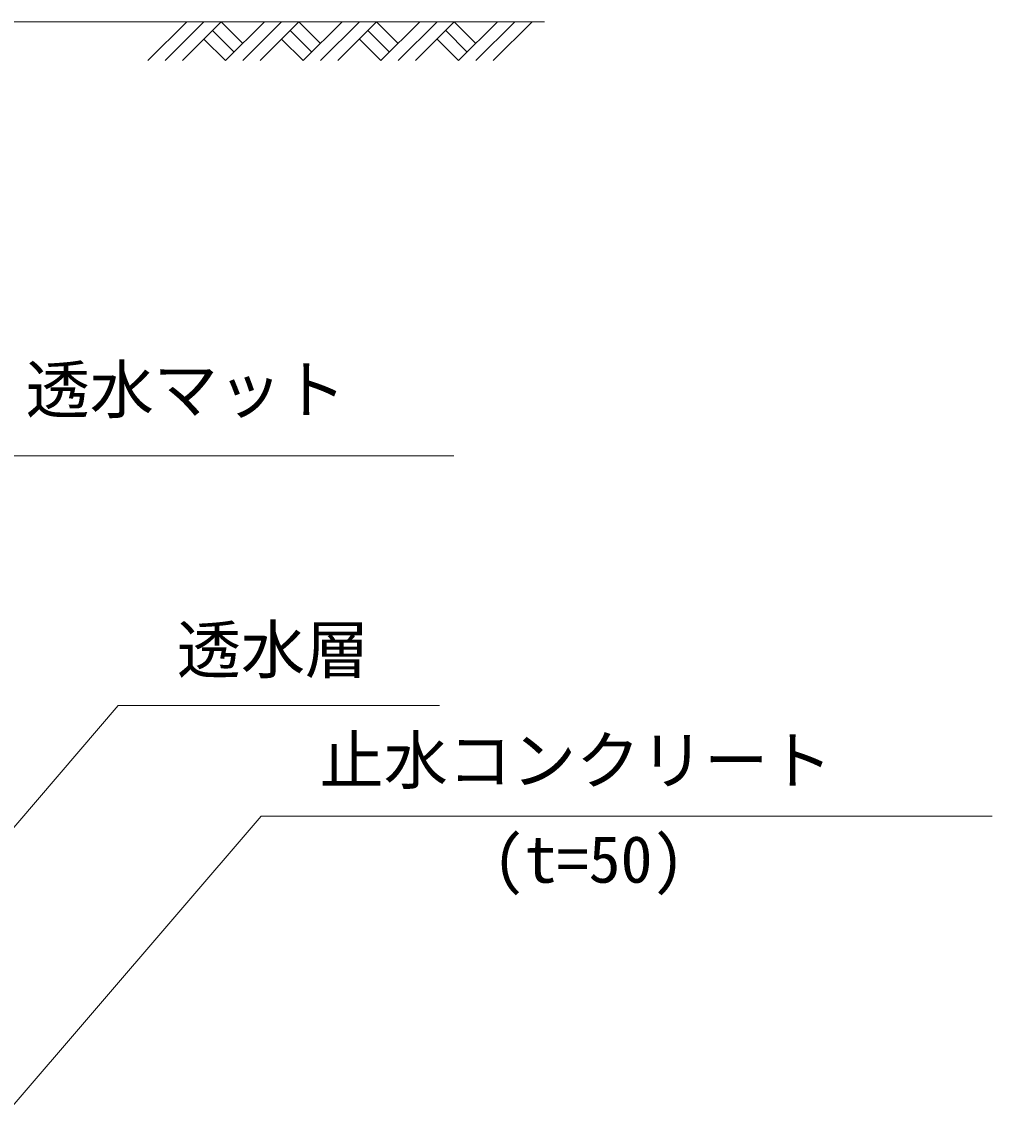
# Model space of a CAD drawing. Units: millimetres, scale not verified. Extents: x 0 to 252300, y 59400 to 118800.
# Drawn here: x 104028 to 109326, y 93616 to 99564 of the extents above; entities that cross this region are included whole.
import ezdxf
from ezdxf.enums import TextEntityAlignment as Align

# ---------------------------------------------------------------- set-up
doc = ezdxf.new("R2010")
doc.units = ezdxf.units.MM
doc.header["$LTSCALE"] = 300
for name, color, linetype, lineweight in [('D-DCR', 7, 'Continuous', 18), ('D-STR', 1, 'Continuous', 18), ('D-STR-HTXT', 7, 'Continuous', 18)]:
    doc.layers.add(name, color=color, linetype=linetype, lineweight=lineweight)
doc.styles.add('ＭＳ ゴシック', font='')
doc.styles.get('ＭＳ ゴシック').set_extended_font_data('MS Gothic')

msp = doc.modelspace()

# ---------------------------------------------------------------- linework, layer by layer
at = {"layer": 'D-DCR'}
for p, q in [((104715.8, 99351.7), (104927.9, 99563.8)), ((104810, 99351.7), (105022.2, 99563.8)), ((104904.3, 99351.7), (105116.4, 99563.8)), ((105069.3, 99516.6), (105187.2, 99398.8)), ((105116.4, 99563.8), (105234.3, 99445.9)), ((105140, 99351.7), (105352.2, 99563.8)), ((105234.3, 99351.7), (105446.4, 99563.8)), ((105328.6, 99351.7), (105540.7, 99563.8)), ((105493.6, 99516.6), (105611.4, 99398.8)), ((105540.7, 99563.8), (105658.6, 99445.9)), ((105564.3, 99351.7), (105776.4, 99563.8)), ((105658.6, 99351.7), (105870.7, 99563.8)), ((105752.8, 99351.7), (105965, 99563.8)), ((105917.8, 99516.6), (106035.7, 99398.8)), ((105965, 99563.8), (106082.8, 99445.9)), ((105988.5, 99351.7), (106200.7, 99563.8)), ((106082.8, 99351.7), (106295, 99563.8)), ((106177.1, 99351.7), (106389.2, 99563.8)), ((106342.1, 99516.6), (106460, 99398.8)), ((106389.2, 99563.8), (106507.1, 99445.9)), ((106412.8, 99351.7), (106624.9, 99563.8)), ((106507.1, 99351.7), (106719.2, 99563.8)), ((106601.4, 99351.7), (106813.5, 99563.8)), ((105022.2, 99469.5), (105140, 99351.7)), ((105446.4, 99469.5), (105564.3, 99351.7)), ((105870.7, 99469.5), (105988.5, 99351.7)), ((106295, 99469.5), (106412.8, 99351.7))]:
    msp.add_line(p, q, dxfattribs=at)
at = {"layer": 'D-STR'}
msp.add_line((102689.1, 99563.8), (106882.4, 99563.8), dxfattribs=at)
at = {"layer": 'D-STR-HTXT'}
for p, q in [((102848, 97193.6), (106386.2, 97193.6)), ((103341.6, 94416), (104553.8, 95830.4)), ((104553.8, 95830.4), (106308.1, 95830.4)), ((103953.4, 93615.6), (105333.9, 95226.3)), ((105333.9, 95226.3), (109326, 95226.3))]:
    msp.add_line(p, q, dxfattribs=at)

# ---------------------------------------------------------------- texts
at = {"layer": 'D-STR-HTXT', "color": 1, "style": 'ＭＳ ゴシック'}
for s, p in [('透水マット', (104048.5, 97350.8)), ('透水層', (104873.8, 95930.4)), ('止水コンクリート', (105653.9, 95326.3)), ('(t=50)', (106598.6, 94786.2))]:
    msp.add_text(s, height=256.6, dxfattribs=at).set_placement(p, align=Align.BOTTOM_LEFT)

doc.saveas('drawing.dxf')
